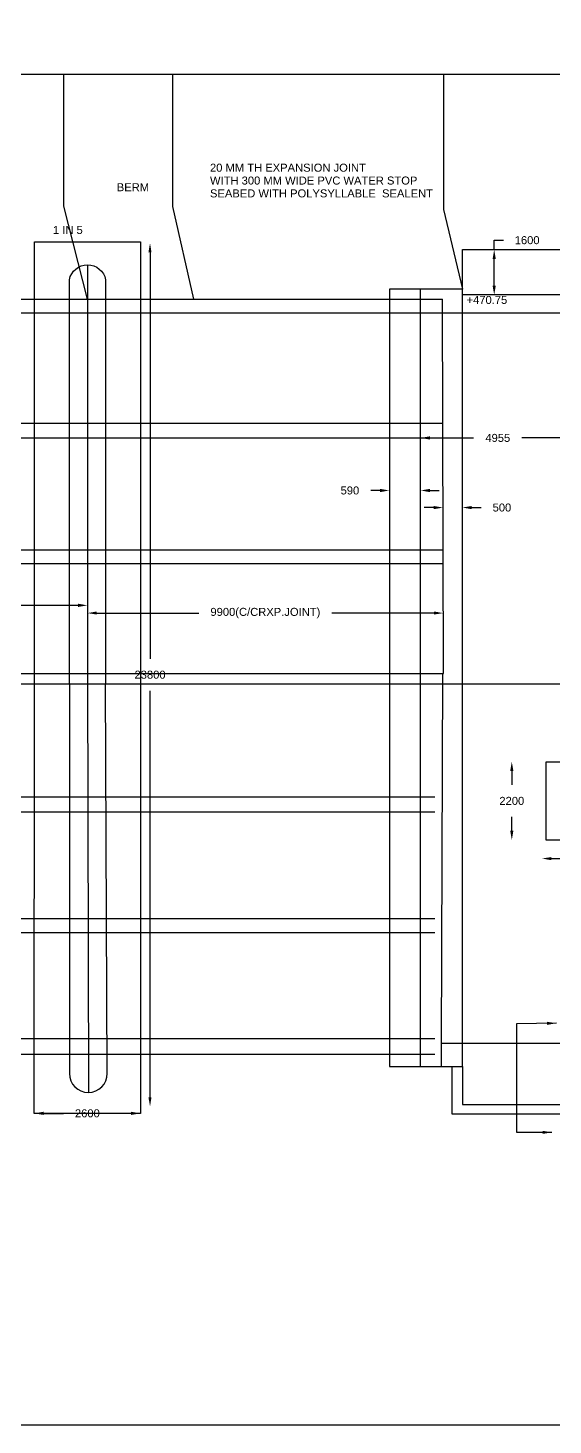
# Model space of a CAD drawing. Header units: inches. Extents: x 8.6 to 46.6, y 1.4 to 28.
# Drawn here: x 29.6 to 33.53, y 10.69 to 21.16 of the extents above; entities that cross this region are included whole.
import ezdxf

# ---------------------------------------------------------------- set-up
doc = ezdxf.new("R2010")
doc.units = ezdxf.units.IN
doc.header["$MEASUREMENT"] = 0
for name, color, linetype in [('DIMENSION', 7, 'Continuous'), ('DRAWING', 2, 'Continuous'), ('TEXT', 7, 'Continuous')]:
    doc.layers.add(name, color=color, linetype=linetype)
doc.styles.get("Standard").update_dxf_attribs({"font": 'arial.ttf', "height": 0.06})
doc.dimstyles.get("Standard").update_dxf_attribs({"dimtxt": 0.06, "dimasz": 0.07, "dimexe": 0.18, "dimexo": 0.0625, "dimgap": 0.09, "dimtad": 0, "dimtih": 1, "dimtoh": 1, "dimdec": 4, "dimzin": 0, "dimdsep": 46, "dimtxsty": 'Standard', "dimcen": 0.09, "dimse1": 1, "dimse2": 1, "dimadec": 0, "dimazin": 0, "dimtfac": 1, "dimtdec": 4, "dimtofl": 0, "dimtmove": 0, "dimatfit": 3, "dimfxl": 0, "dimtolj": 1, "dimtzin": 0, "dimarcsym": 0})

# ---------------------------------------------------------------- blocks, each defined once
blk = doc.blocks.new('*D52')
at = {"layer": 'Defpoints', "color": 0, "transparency": 16777216}
for p in [(33.451, 14.919), (35.309, 14.936), (35.309, 14.936)]:
    blk.add_point(p, dxfattribs=at)
at = {"layer": 'DIMENSION', "color": 0, "lineweight": -2, "transparency": 16777216}
for p, q in [((33.521, 14.936), (34.201, 14.936)), ((35.239, 14.936), (34.559, 14.936))]:
    blk.add_line(p, q, dxfattribs=at)
at = {"layer": 'DIMENSION', "color": 0, "transparency": 16777216}
for points in [[(33.521, 14.947), (33.521, 14.924), (33.451, 14.936)], [(35.239, 14.947), (35.239, 14.924), (35.309, 14.936)]]:
    blk.add_solid(points, dxfattribs=at)
at = {"layer": 'DIMENSION', "color": 0, "transparency": 16777216, "insert": (34.38, 14.936), "char_height": 0.06, "attachment_point": 5}
blk.add_mtext('\\A1;7300', dxfattribs=at)
blk = doc.blocks.new('*D59')
at = {"layer": 'Defpoints', "color": 0, "transparency": 16777216}
for p in [(33.093, 19.501), (33.093, 19.501), (33.093, 19.161)]:
    blk.add_point(p, dxfattribs=at)
at = {"layer": 'DIMENSION', "color": 0, "lineweight": -2, "transparency": 16777216}
for p, q in [((33.093, 19.501), (33.093, 19.571)), ((33.093, 19.571), (33.163, 19.571)), ((33.093, 19.231), (33.093, 19.431))]:
    blk.add_line(p, q, dxfattribs=at)
at = {"layer": 'DIMENSION', "color": 0, "transparency": 16777216}
for points in [[(33.081, 19.431), (33.105, 19.431), (33.093, 19.501)], [(33.081, 19.231), (33.105, 19.231), (33.093, 19.161)]]:
    blk.add_solid(points, dxfattribs=at)
at = {"layer": 'DIMENSION', "color": 0, "transparency": 16777216, "insert": (33.34, 19.571), "char_height": 0.06, "attachment_point": 5}
blk.add_mtext('\\A1;1600', dxfattribs=at)
blk = doc.blocks.new('*D60')
at = {"layer": 'Defpoints', "color": 0, "transparency": 16777216}
for p in [(32.541, 18.09), (33.699, 18.089), (33.699, 18.089)]:
    blk.add_point(p, dxfattribs=at)
at = {"layer": 'DIMENSION', "color": 0, "lineweight": -2, "transparency": 16777216}
for p, q in [((32.611, 18.089), (32.939, 18.089)), ((33.629, 18.089), (33.301, 18.089))]:
    blk.add_line(p, q, dxfattribs=at)
at = {"layer": 'DIMENSION', "color": 0, "transparency": 16777216}
for points in [[(32.611, 18.101), (32.611, 18.077), (32.541, 18.089)], [(33.629, 18.101), (33.629, 18.077), (33.699, 18.089)]]:
    blk.add_solid(points, dxfattribs=at)
at = {"layer": 'DIMENSION', "color": 0, "transparency": 16777216, "insert": (33.12, 18.089), "char_height": 0.06, "attachment_point": 5}
blk.add_mtext('\\A1;4955', dxfattribs=at)
blk = doc.blocks.new('*D61')
at = {"layer": 'Defpoints', "color": 0, "transparency": 16777216}
for p in [(32.709, 17.567), (32.855, 17.567), (32.855, 17.567)]:
    blk.add_point(p, dxfattribs=at)
at = {"layer": 'DIMENSION', "color": 0, "lineweight": -2, "transparency": 16777216}
for p, q in [((32.639, 17.567), (32.569, 17.567)), ((32.925, 17.567), (32.995, 17.567))]:
    blk.add_line(p, q, dxfattribs=at)
at = {"layer": 'DIMENSION', "color": 0, "transparency": 16777216}
for points in [[(32.639, 17.579), (32.639, 17.555), (32.709, 17.567)], [(32.925, 17.579), (32.925, 17.555), (32.855, 17.567)]]:
    blk.add_solid(points, dxfattribs=at)
at = {"layer": 'DIMENSION', "color": 0, "transparency": 16777216, "insert": (33.151, 17.567), "char_height": 0.06, "attachment_point": 5}
blk.add_mtext('\\A1;500', dxfattribs=at)
blk = doc.blocks.new('*D62')
at = {"layer": 'Defpoints', "color": 0, "transparency": 16777216}
for p in [(32.307, 17.695), (32.307, 17.695), (32.541, 17.695)]:
    blk.add_point(p, dxfattribs=at)
at = {"layer": 'DIMENSION', "color": 0, "lineweight": -2, "transparency": 16777216}
for p, q in [((32.237, 17.695), (32.167, 17.695)), ((32.611, 17.695), (32.681, 17.695))]:
    blk.add_line(p, q, dxfattribs=at)
at = {"layer": 'DIMENSION', "color": 0, "transparency": 16777216}
for points in [[(32.237, 17.707), (32.237, 17.683), (32.307, 17.695)], [(32.611, 17.707), (32.611, 17.683), (32.541, 17.695)]]:
    blk.add_solid(points, dxfattribs=at)
at = {"layer": 'DIMENSION', "color": 0, "transparency": 16777216, "insert": (32.011, 17.695), "char_height": 0.06, "attachment_point": 5}
blk.add_mtext('\\A1;590', dxfattribs=at)
blk = doc.blocks.new('*D63')
at = {"layer": 'Defpoints', "color": 0, "transparency": 16777216}
for p in [(30.043, 16.832), (30.043, 16.776), (32.711, 16.832)]:
    blk.add_point(p, dxfattribs=at)
at = {"layer": 'DIMENSION', "color": 0, "lineweight": -2, "transparency": 16777216}
for p, q in [((30.113, 16.776), (30.878, 16.776)), ((32.641, 16.776), (31.876, 16.776))]:
    blk.add_line(p, q, dxfattribs=at)
at = {"layer": 'DIMENSION', "color": 0, "transparency": 16777216}
for points in [[(30.113, 16.788), (30.113, 16.765), (30.043, 16.776)], [(32.641, 16.788), (32.641, 16.765), (32.711, 16.776)]]:
    blk.add_solid(points, dxfattribs=at)
at = {"layer": 'DIMENSION', "color": 0, "transparency": 16777216, "insert": (31.377, 16.776), "char_height": 0.06, "attachment_point": 5}
blk.add_mtext('\\A1;9900(C/CRXP.JOINT)', dxfattribs=at)
blk = doc.blocks.new('*D64')
at = {"layer": 'Defpoints', "color": 0, "transparency": 16777216}
for p in [(26.781, 16.834), (26.781, 16.834), (30.043, 16.776)]:
    blk.add_point(p, dxfattribs=at)
at = {"layer": 'DIMENSION', "color": 0, "lineweight": -2, "transparency": 16777216}
for p, q in [((26.851, 16.834), (27.86, 16.834)), ((29.973, 16.834), (28.964, 16.834))]:
    blk.add_line(p, q, dxfattribs=at)
at = {"layer": 'DIMENSION', "color": 0, "transparency": 16777216}
for points in [[(26.851, 16.846), (26.851, 16.822), (26.781, 16.834)], [(29.973, 16.846), (29.973, 16.822), (30.043, 16.834)]]:
    blk.add_solid(points, dxfattribs=at)
at = {"layer": 'DIMENSION', "color": 0, "transparency": 16777216, "insert": (28.412, 16.834), "char_height": 0.06, "attachment_point": 5}
blk.add_mtext('\\A1;12100 (C/C EXP. JOINT)', dxfattribs=at)
blk = doc.blocks.new('*D67')
at = {"layer": 'Defpoints', "color": 0, "transparency": 16777216}
for p in [(29.644, 13.026), (29.644, 13.026), (30.439, 13.025)]:
    blk.add_point(p, dxfattribs=at)
at = {"layer": 'DIMENSION', "color": 0, "lineweight": -2, "transparency": 16777216}
for p, q in [((29.714, 13.026), (29.862, 13.026)), ((30.369, 13.026), (30.222, 13.026))]:
    blk.add_line(p, q, dxfattribs=at)
at = {"layer": 'DIMENSION', "color": 0, "transparency": 16777216}
for points in [[(29.714, 13.038), (29.714, 13.014), (29.644, 13.026)], [(30.369, 13.038), (30.369, 13.014), (30.439, 13.026)]]:
    blk.add_solid(points, dxfattribs=at)
at = {"layer": 'DIMENSION', "color": 0, "transparency": 16777216, "insert": (30.042, 13.026), "char_height": 0.06, "attachment_point": 5}
blk.add_mtext('\\A1;2600', dxfattribs=at)
blk = doc.blocks.new('*D68')
at = {"layer": 'Defpoints', "color": 0, "transparency": 16777216}
for p in [(30.512, 19.55), (30.548, 19.55), (30.565, 13.077)]:
    blk.add_point(p, dxfattribs=at)
at = {"layer": 'DIMENSION', "color": 0, "lineweight": -2, "transparency": 16777216}
for p, q in [((30.512, 19.48), (30.512, 16.434)), ((30.512, 13.147), (30.512, 16.193))]:
    blk.add_line(p, q, dxfattribs=at)
at = {"layer": 'DIMENSION', "color": 0, "transparency": 16777216}
for points in [[(30.5, 19.48), (30.523, 19.48), (30.512, 19.55)], [(30.5, 13.147), (30.523, 13.147), (30.512, 13.077)]]:
    blk.add_solid(points, dxfattribs=at)
at = {"layer": 'DIMENSION', "color": 0, "transparency": 16777216, "insert": (30.512, 16.314), "char_height": 0.06, "attachment_point": 5}
blk.add_mtext('\\A1;23800', dxfattribs=at)
blk = doc.blocks.new('*D115')
at = {"layer": 'Defpoints', "color": 0, "transparency": 16777216}
for p in [(33.483, 15.662), (33.225, 15.075), (33.483, 15.075)]:
    blk.add_point(p, dxfattribs=at)
at = {"layer": 'DIMENSION', "color": 0, "lineweight": -2, "transparency": 16777216}
for p, q in [((33.225, 15.592), (33.225, 15.489)), ((33.225, 15.145), (33.225, 15.248))]:
    blk.add_line(p, q, dxfattribs=at)
at = {"layer": 'DIMENSION', "color": 0, "transparency": 16777216}
for points in [[(33.213, 15.592), (33.237, 15.592), (33.225, 15.662)], [(33.213, 15.145), (33.237, 15.145), (33.225, 15.075)]]:
    blk.add_solid(points, dxfattribs=at)
at = {"layer": 'DIMENSION', "color": 0, "transparency": 16777216, "insert": (33.225, 15.368), "char_height": 0.06, "attachment_point": 5}
blk.add_mtext('\\A1;2200', dxfattribs=at)

msp = doc.modelspace()

# ---------------------------------------------------------------- linework, layer by layer
at = {"layer": 'DIMENSION'}
msp.add_lwpolyline([(33.25918, 13.69723), (33.25918, 12.88573)], dxfattribs=at)
at = {"layer": 'DRAWING', "color": 2}
for points in [[(37.05238, 21.16238), (40.20946, 21.16238), (40.20946, 10.68937), (14.66488, 10.68937), (14.66488, 19.6854), (17.03867, 19.6854), (17.03867, 16.24532)], [(14.66488, 19.6854), (14.66488, 19.80113), (17.76774, 19.80113), (19.32632, 19.02625), (33.69951, 19.02625), (33.69951, 20.81855), (37.38273, 20.81855), (37.38273, 21.16238)], [(19.8561, 20.81548), (33.69951, 20.81548)], [(30.04333, 19.12812), (29.8645, 19.82542), (29.8645, 20.81548)], [(30.67978, 20.81548), (30.67978, 19.82292), (30.83752, 19.12812)], [(32.71358, 20.81548), (32.71358, 19.80239), (32.855, 19.20303)], [(29.64647, 16.24532), (29.64647, 19.55817), (30.43927, 19.55817), (30.43927, 16.24532)], [(37.49401, 12.73547), (35.07791, 13.54824), (33.6942, 13.54958), (32.69443, 13.54958), (32.69443, 13.37838), (32.855, 13.37838), (32.855, 19.501), (33.69951, 19.501)], [(30.04333, 19.3867), (30.04333, 16.32404)], [(32.855, 19.20303), (32.30705, 19.20303), (32.30705, 13.37838), (32.69443, 13.37838)], [(32.54087, 13.37838), (32.54087, 19.20303)], [(20.85399, 19.12812), (32.70584, 19.12812)], [(20.8599, 16.32404), (32.71172, 16.32404), (32.70584, 19.12812)], [(33.69951, 19.16118), (32.855, 19.16118)], [(20.85399, 18.20062), (32.70584, 18.20062)], [(20.85399, 18.09027), (32.70584, 18.09027)], [(20.85399, 17.25024), (32.70584, 17.25024)], [(20.85399, 17.14725), (32.70584, 17.14725)], [(14.32734, 16.37855), (14.32734, 16.24532), (40.43021, 16.24532), (40.43021, 16.39496)], [(30.43927, 16.24532), (30.43927, 13.02527), (29.6439, 13.02527), (29.64647, 16.24532)], [(30.04333, 16.32404), (30.04941, 13.18296)], [(32.70584, 16.32404), (32.69443, 13.54958)], [(20.79594, 15.39771), (32.64779, 15.39771)], [(20.79594, 15.28736), (32.64779, 15.28736)], [(20.79594, 14.48542), (32.64779, 14.48542)], [(20.79594, 14.38243), (32.64779, 14.38243)], [(32.77471, 13.37838), (32.77471, 13.02193), (33.61041, 13.02193), (33.61041, 12.39006), (35.14717, 12.39006), (35.14717, 12.95875), (36.9507, 12.3426), (36.9507, 11.31635), (37.57687, 11.31635), (37.57687, 12.79267), (35.07791, 13.63972)], [(20.79594, 13.58771), (32.64779, 13.58771)], [(20.79594, 13.46945), (32.64779, 13.46945)], [(32.855, 13.37838), (32.855, 13.0935), (33.69375, 13.09269)]]:
    msp.add_lwpolyline(points, dxfattribs=at)
for points in [[(29.90751, 16.24532), (29.90751, 19.27489, -0.82324841), (30.17915, 19.27489), (30.17915, 16.24532)], [(29.90751, 16.24532), (29.90751, 13.32487, 1), (30.19132, 13.32487), (30.17915, 16.24532)]]:
    msp.add_lwpolyline(points, format="xyb", dxfattribs=at)
msp.add_lwpolyline([(33.48326, 15.66203), (35.28957, 15.66203), (35.28957, 15.07459), (33.48326, 15.07459)], close=True, dxfattribs=at)

# ---------------------------------------------------------------- texts
at = {"layer": 'TEXT'}
for s, p in [('20 MM TH EXPANSION JOINT ', (30.96163, 20.08485)), ('WITH 300 MM WIDE PVC WATER STOP ', (30.96163, 19.98846)), ('BERM', (30.26269, 19.93825)), ('SEABED WITH POLYSYLLABLE  SEALENT', (30.96163, 19.89208)), ('1 IN 5', (29.78384, 19.61808)), ('+470.75', (32.88567, 19.09352))]:
    msp.add_text(s, height=0.06, dxfattribs=at).set_placement(p)

# ---------------------------------------------------------------- dimensions: what is measured, and where the dimension line sits
at = {"layer": 'DIMENSION'}
for base, p1, p2, text, picture, middle in [((33.09294, 19.501), (33.09294, 19.16118), (33.09294, 19.501), '1600', '*D59', (33.33961, 19.571)), ((30.51175, 19.55049), (30.56547, 13.07677), (30.54787, 19.55049), '23800', '*D68', (30.51175, 16.31363)), ((33.22491, 15.07459), (33.48326, 15.66203), (33.48326, 15.07459), '2200', '*D115', (33.22491, 15.36831))]:
    dim = msp.add_linear_dim(base=base, p1=p1, p2=p2, angle=90, text=text, dimstyle='Standard', dxfattribs=at)
    dim.commit()
    dim.dimension.update_dxf_attribs({"geometry": picture, "text_midpoint": middle})
for base, p1, p2, text, picture, middle in [((33.6986, 18.08915), (32.54087, 18.09027), (33.6986, 18.08915), '4955', '*D60', (33.11974, 18.08915)), ((32.30705, 17.69493), (32.54087, 17.69493), (32.30705, 17.69493), '590', '*D62', (32.01087, 17.69493)), ((32.855, 17.56684), (32.70911, 17.56684), (32.855, 17.56684), '500', '*D61', (33.15118, 17.56684)), ((26.78088, 16.834), (30.04333, 16.7763), (26.78088, 16.834), '12100 (C/C EXP. JOINT)', '*D64', (28.4121, 16.834)), ((30.04333, 16.7763), (32.71065, 16.83191), (30.04333, 16.83191), '9900(C/CRXP.JOINT)', '*D63', (31.37699, 16.7763)), ((35.30904, 14.93577), (33.45126, 14.91852), (35.30904, 14.93577), '7300', '*D52', (34.38015, 14.93577)), ((29.6439, 13.02591), (30.43927, 13.02527), (29.6439, 13.02591), '2600', '*D67', (30.04159, 13.02591))]:
    dim = msp.add_linear_dim(base=base, p1=p1, p2=p2, text=text, dimstyle='Standard', dxfattribs=at)
    dim.commit()
    dim.dimension.update_dxf_attribs({"geometry": picture, "text_midpoint": middle})

# ---------------------------------------------------------------- leaders
for points in [[(33.55954, 13.70178), (33.25918, 13.69723)], [(33.52541, 12.88345), (33.25918, 12.88345)]]:
    msp.add_leader(points, dimstyle='Standard', override={"dimgap": 0.09, "dimtad": 0}, dxfattribs=at)

doc.saveas('drawing.dxf')
